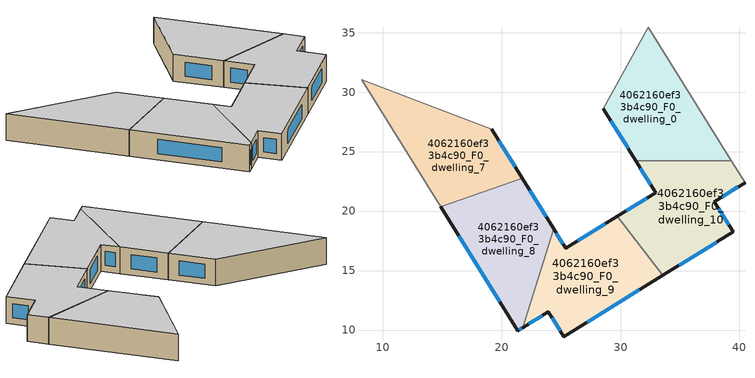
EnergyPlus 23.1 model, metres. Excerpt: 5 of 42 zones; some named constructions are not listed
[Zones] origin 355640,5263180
4062160ef33b4c90_F0_dwelling_0
 floor ground (EU_floor_Construction): 32.34,35.44 39.31,24.25 31.27,24.25 28.56,28.61 z0
 wall outside (EU_wall_Construction): 28.56,28.61 31.27,24.25 z0:3
 wall to 4062160ef33b4c90_F0_dwelling_1 (EU_wall_Construction): 32.34,35.44 28.56,28.61 z0:3
 wall adiabatic (EU_wall_Construction): 39.31,24.25 32.34,35.44 z0:3
 wall to 4062160ef33b4c90_F0_dwelling_10 (EU_wall_Construction): 31.27,24.25 39.31,24.25 z0:3
 window (EU_Window_Construction): 29.19,27.58 30.63,25.27 z0.7:2.3
 ceiling to 4062160ef33b4c90_F1_dwelling_0 (EU_floor_Construction): 39.31,24.25 32.34,35.44 28.56,28.61 31.27,24.25 z3
4062160ef33b4c90_F0_dwelling_10
 floor ground (EU_floor_Construction): 39.31,24.25 40.47,22.4 37.9,20.8 39.48,18.26 33.54,14.58 29.73,19.56 32.95,21.56 31.27,24.25 z0
 wall outside (EU_wall_Construction): 33.54,14.58 39.48,18.26 37.9,20.8 40.47,22.4 / 31.27,24.25 32.95,21.56 29.73,19.56 z0:3
 wall to 4062160ef33b4c90_F0_dwelling_9 (EU_wall_Construction): 29.73,19.56 33.54,14.58 z0:3
 wall adiabatic (EU_wall_Construction): 40.47,22.4 39.31,24.25 z0:3
 window (EU_Window_Construction): 39.11,18.86 38.27,20.21 / 34.94,15.45 38.09,17.4 / 32.19,21.09 30.48,20.03 / 31.67,23.62 32.55,22.19 / 38.5,21.18 39.86,22.02 z0.7:2.3
 ceiling to 4062160ef33b4c90_F1_dwelling_10 (EU_floor_Construction): 39.48,18.26 37.9,20.8 40.47,22.4 39.31,24.25 31.27,24.25 32.95,21.56 29.73,19.56 33.54,14.58 z3
4062160ef33b4c90_F0_dwelling_7
 floor ground (EU_floor_Construction): 19.17,26.86 21.74,22.74 14.87,20.38 8.23,31.05 z0
 wall outside (EU_wall_Construction): 21.74,22.74 19.17,26.86 z0:3
 wall adiabatic (EU_wall_Construction): 8.23,31.05 14.87,20.38 z0:3
 wall to 4062160ef33b4c90_F0_dwelling_6 (EU_wall_Construction): 19.17,26.86 8.23,31.05 z0:3
 wall to 4062160ef33b4c90_F0_dwelling_8 (EU_wall_Construction): 14.87,20.38 21.74,22.74 z0:3
 window (EU_Window_Construction): 21.14,23.71 19.78,25.89 z0.7:2.3
 ceiling to 4062160ef33b4c90_F1_dwelling_7 (EU_floor_Construction): 21.74,22.74 19.17,26.86 8.23,31.05 14.87,20.38 z3
4062160ef33b4c90_F0_dwelling_8
 floor ground (EU_floor_Construction): 21.74,22.74 24.37,18.53 21.79,10.21 21.37,9.95 14.87,20.38 z0
 wall outside (EU_wall_Construction): 24.37,18.53 21.74,22.74 / 14.87,20.38 21.37,9.95 21.79,10.21 z0:3
 wall to 4062160ef33b4c90_F0_dwelling_9 (EU_wall_Construction): 21.79,10.21 24.37,18.53 z0:3
 window (EU_Window_Construction): 23.75,19.51 22.36,21.75 / 21.47,10.01 21.7,10.15 / 16.4,17.93 19.85,12.4 z0.7:2.3
 ceiling to 4062160ef33b4c90_F1_dwelling_8 (EU_floor_Construction): 21.79,10.21 24.37,18.53 21.74,22.74 14.87,20.38 21.37,9.95 z3
4062160ef33b4c90_F0_dwelling_9
 floor ground (EU_floor_Construction): 29.73,19.56 33.54,14.58 25.25,9.45 23.95,11.53 21.79,10.21 24.37,18.53 25.4,16.88 z0
 wall outside (EU_wall_Construction): 21.79,10.21 23.95,11.53 25.25,9.45 33.54,14.58 / 29.73,19.56 25.4,16.88 24.37,18.53 z0:3
 window (EU_Window_Construction): 22.3,10.52 23.44,11.22 / 25.15,17.26 24.61,18.14 / 28.71,18.93 26.41,17.51 / 27.2,10.66 31.59,13.38 / 24.25,11.04 24.94,9.94 z0.7:2.3
 ceiling to 4062160ef33b4c90_F1_dwelling_9 (EU_floor_Construction): 33.54,14.58 29.73,19.56 25.4,16.88 24.37,18.53 21.79,10.21 23.95,11.53 25.25,9.45 z3
[SCHEDULE:FILE] Column Number=1; Rows to Skip at Top=0; Number of Hours of Data=8760; Column Separator=Comma; Interpolate to Timestep=No; Minutes per Item=60; Adjust Schedule for Daylight Savings=Yes
Name | File
EU_Step8_GainSchedule_4062160ef33b4c90_F2_dwelling_2_f000 | ../../schedules/4062160ef33b4c90/4062160ef33b4c90_F2_dwelling_2_f000_gain.csv
EU_Step8_GainSchedule_4062160ef33b4c90_F2_dwelling_3_f000 | ../../schedules/4062160ef33b4c90/4062160ef33b4c90_F2_dwelling_3_f000_gain.csv
EU_Step8_GainSchedule_4062160ef33b4c90_F2_dwelling_4_f000 | ../../schedules/4062160ef33b4c90/4062160ef33b4c90_F2_dwelling_4_f000_gain.csv
EU_Step8_GainSchedule_4062160ef33b4c90_F2_dwelling_5_f000 | ../../schedules/4062160ef33b4c90/4062160ef33b4c90_F2_dwelling_5_f000_gain.csv
EU_Step8_GainSchedule_4062160ef33b4c90_F2_dwelling_6_f000 | ../../schedules/4062160ef33b4c90/4062160ef33b4c90_F2_dwelling_6_f000_gain.csv
EU_Step8_GainSchedule_4062160ef33b4c90_F2_dwelling_7_f000 | ../../schedules/4062160ef33b4c90/4062160ef33b4c90_F2_dwelling_7_f000_gain.csv
EU_Step8_GainSchedule_4062160ef33b4c90_F2_dwelling_8_f000 | ../../schedules/4062160ef33b4c90/4062160ef33b4c90_F2_dwelling_8_f000_gain.csv
EU_Step8_GainSchedule_4062160ef33b4c90_F2_dwelling_9_f000 | ../../schedules/4062160ef33b4c90/4062160ef33b4c90_F2_dwelling_9_f000_gain.csv
